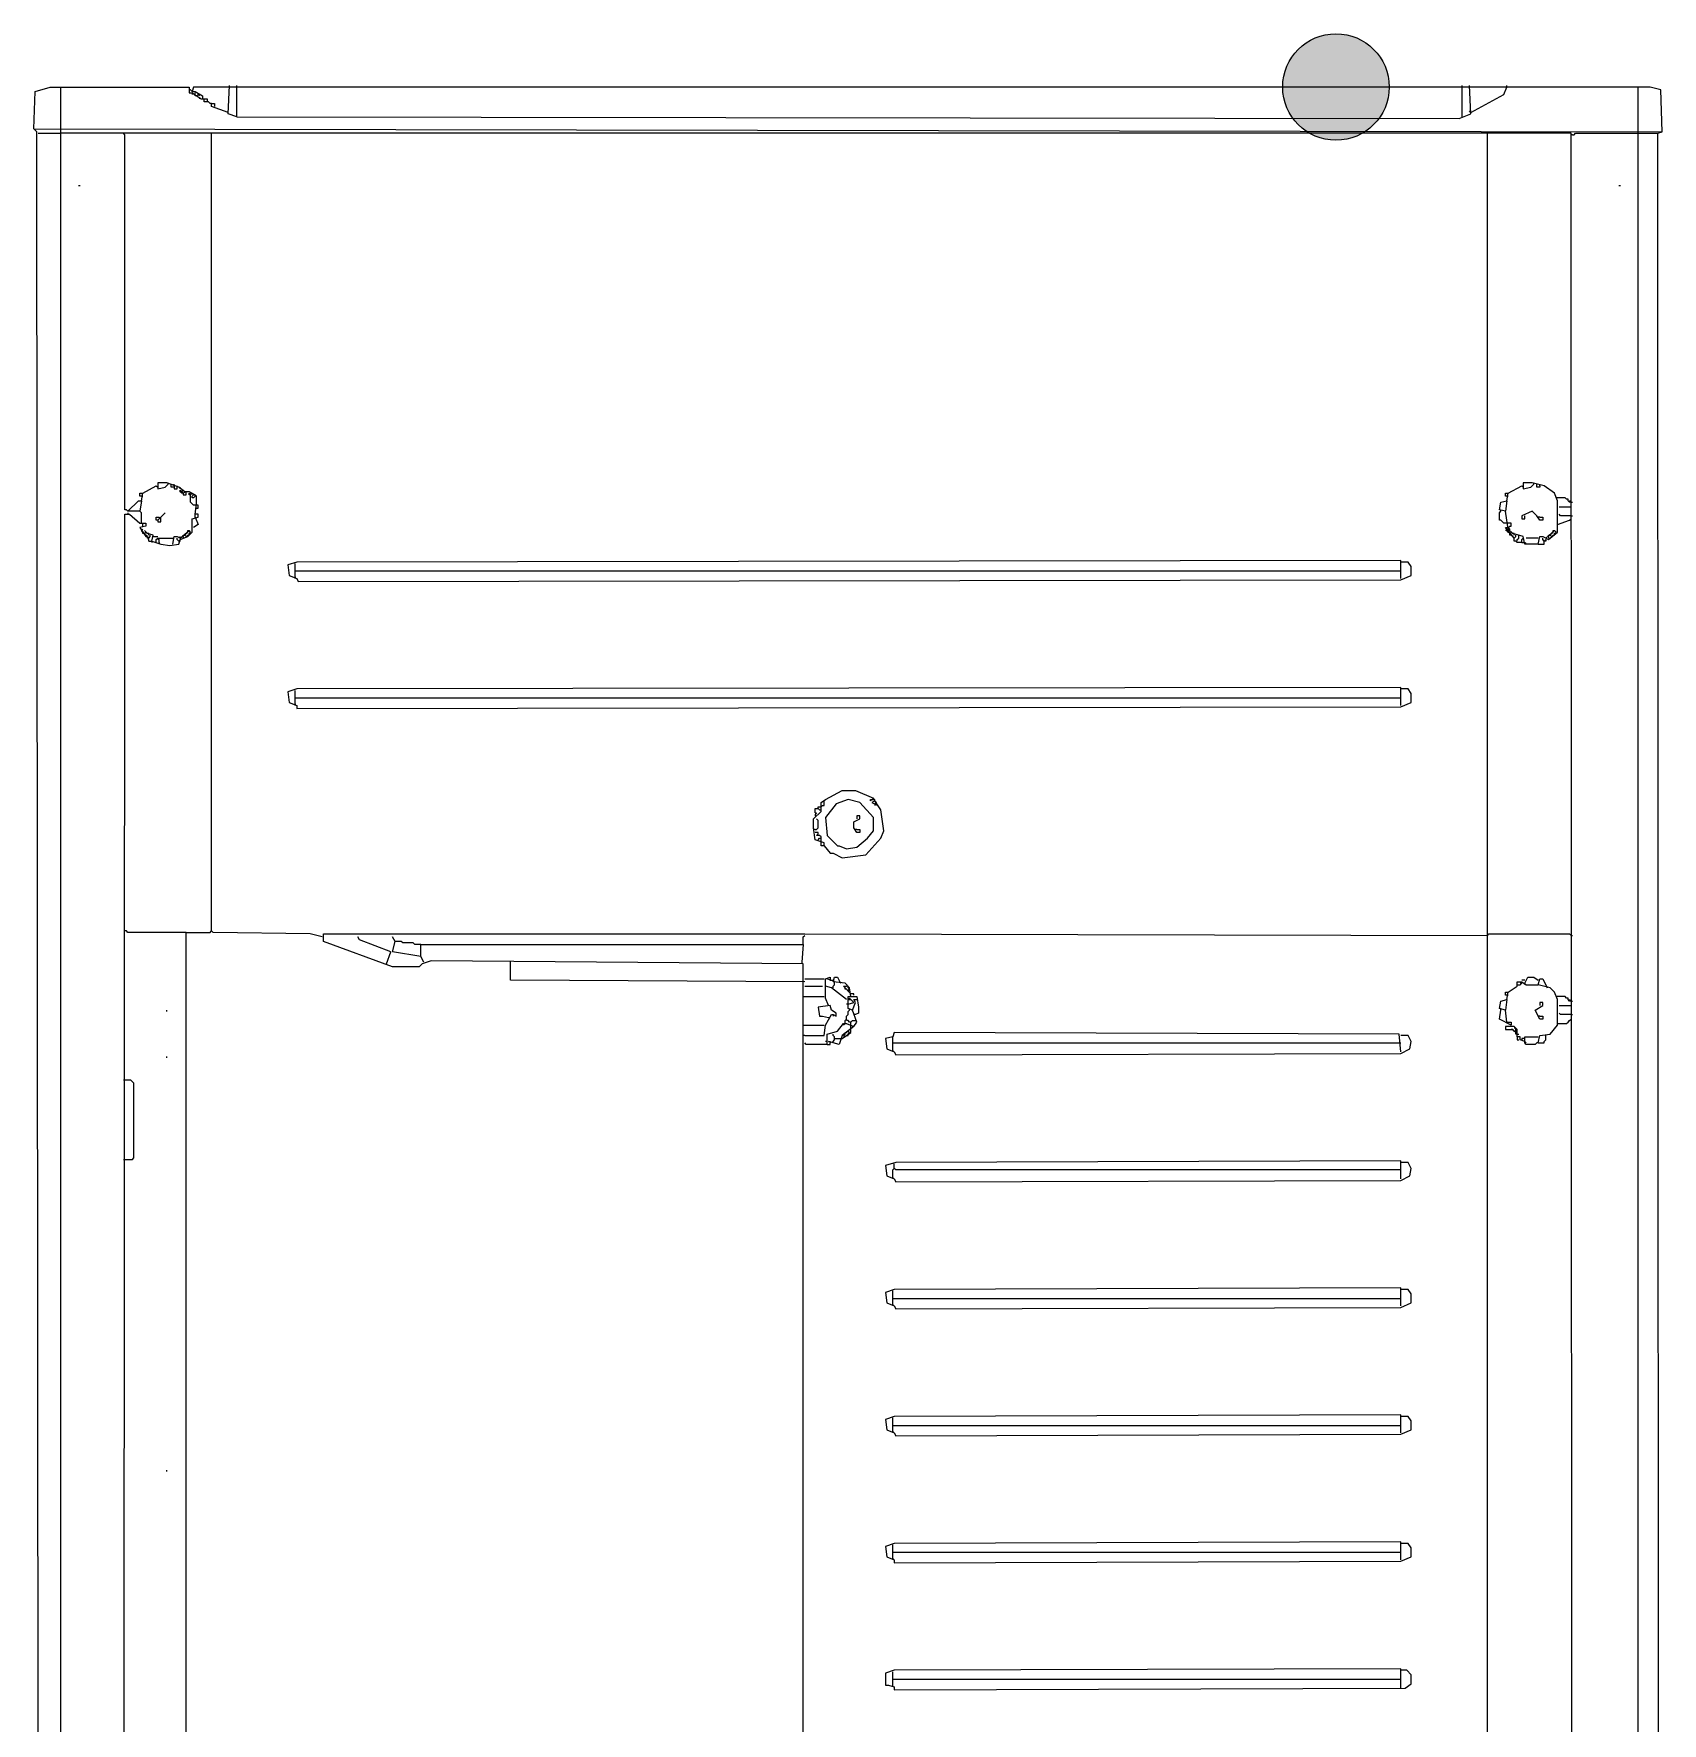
# Model space of a CAD drawing. Extents: x 3792242 to 5145247, y -1546315 to -1031918.
# Drawn here: x 3942128 to 3942898, y -1491246 to -1490448 of the extents above; entities that cross this region are included whole.
import ezdxf

# ---------------------------------------------------------------- set-up
doc = ezdxf.new("R2010")
doc.units = 0
doc.header["$MEASUREMENT"] = 0
doc.layers.add('ZZ-chladenie', color=133, linetype='CONTINUOUS')

msp = doc.modelspace()

# ---------------------------------------------------------------- hatches: boundary and pattern name
at = {"layer": 'ZZ-chladenie'}
h = msp.add_hatch(color=256, dxfattribs=at)
h.dxf.hatch_style = 1
h.paths.add_polyline_path([(3942768.645, -1490472.802, 1), (3942718.33, -1490472.802, 1)])

# ---------------------------------------------------------------- linework, layer by layer
for p, q in [((3942128.078, -1490492.572), (3942128.784, -1490474.921)), ((3942128.784, -1490474.921), (3942135.845, -1490472.802)), ((3942135.845, -1490472.802), (3942201.508, -1490472.802)), ((3942140.787, -1492030.27), (3942140.787, -1490472.802)), ((3942201.508, -1490472.802), (3942201.508, -1490475.626)), ((3942202.214, -1490474.214), (3942201.508, -1490474.214)), ((3942201.508, -1490475.626), (3942202.92, -1490475.626)), ((3942202.92, -1490474.921), (3942202.214, -1490474.214)), ((3942203.626, -1490472.802), (3942202.92, -1490474.921)), ((3942202.92, -1490474.921), (3942204.332, -1490474.921)), ((3942202.92, -1490475.626), (3942202.92, -1490476.333)), ((3942202.92, -1490475.626), (3942207.156, -1490478.451)), ((3942892.028, -1490472.802), (3942203.626, -1490472.802)), ((3942204.332, -1490474.921), (3942207.862, -1490477.039)), ((3942204.332, -1490476.333), (3942204.332, -1490475.626)), ((3942204.332, -1490477.039), (3942204.332, -1490476.333)), ((3942205.038, -1490477.039), (3942205.744, -1490476.333)), ((3942205.744, -1490476.333), (3942206.45, -1490477.039)), ((3942219.865, -1490485.512), (3942220.571, -1490472.097)), ((3942224.101, -1490486.924), (3942224.101, -1490472.097)), ((3942803.065, -1490486.924), (3942803.065, -1490472.097)), ((3942807.302, -1490485.512), (3942806.595, -1490472.097)), ((3942807.302, -1490484.805), (3942822.835, -1490476.333)), ((3942822.835, -1490476.333), (3942824.247, -1490472.802)), ((3942824.247, -1490472.802), (3942824.247, -1490472.097)), ((3942886.38, -1491538.943), (3942886.38, -1490472.802)), ((3942896.971, -1490474.214), (3942892.028, -1490472.802)), ((3942897.676, -1490493.984), (3942896.971, -1490474.214)), ((3942205.038, -1490477.039), (3942204.332, -1490477.039)), ((3942206.45, -1490477.745), (3942206.45, -1490478.451)), ((3942207.156, -1490478.451), (3942209.98, -1490478.451)), ((3942207.862, -1490477.039), (3942207.862, -1490478.451)), ((3942208.568, -1490479.863), (3942208.568, -1490478.451)), ((3942209.98, -1490479.863), (3942208.568, -1490479.863)), ((3942209.98, -1490478.451), (3942209.98, -1490479.863)), ((3942210.687, -1490479.863), (3942209.98, -1490479.863)), ((3942211.392, -1490480.569), (3942210.687, -1490479.863)), ((3942212.099, -1490480.569), (3942211.392, -1490480.569)), ((3942212.099, -1490481.981), (3942212.099, -1490480.569)), ((3942212.099, -1490480.569), (3942213.511, -1490480.569)), ((3942219.865, -1490484.805), (3942212.099, -1490481.981)), ((3942213.511, -1490480.569), (3942213.511, -1490481.981)), ((3942807.302, -1490484.805), (3942806.595, -1490484.1)), ((3942129.49, -1490493.984), (3942128.078, -1490492.572)), ((3942128.078, -1490492.572), (3942897.676, -1490493.984)), ((3942224.101, -1490486.924), (3942219.865, -1490485.512)), ((3942224.101, -1490486.924), (3942801.653, -1490487.63)), ((3942801.653, -1490487.63), (3942807.302, -1490485.512)), ((3942130.793, -1492030.27), (3942129.49, -1490493.984)), ((3942130.196, -1490494.69), (3942140.787, -1490494.69)), ((3942854.607, -1490494.69), (3942140.787, -1490494.69)), ((3942171.147, -1490495.396), (3942170.441, -1490494.69)), ((3942171.147, -1490672.616), (3942171.147, -1490495.396)), ((3942212.099, -1490871.722), (3942212.099, -1490494.69)), ((3942815.068, -1492030.27), (3942815.068, -1490494.69)), ((3942855.369, -1492030.27), (3942854.607, -1490494.69)), ((3942855.313, -1490495.396), (3942854.607, -1490495.396)), ((3942855.313, -1490495.396), (3942856.02, -1490495.396)), ((3942856.02, -1490495.396), (3942856.725, -1490494.69)), ((3942856.725, -1490494.69), (3942886.38, -1490494.69)), ((3942886.38, -1490494.69), (3942895.559, -1490494.69)), ((3942895.559, -1490494.69), (3942897.676, -1490493.984)), ((3942896.258, -1492014.575), (3942895.559, -1490494.69)), ((3942149.26, -1490519.402), (3942149.966, -1490519.402)), ((3942877.201, -1490519.402), (3942877.907, -1490519.402)), ((3942190.917, -1490659.907), (3942186.681, -1490659.907)), ((3942186.681, -1490659.907), (3942186.681, -1490662.731)), ((3942196.565, -1490662.025), (3942190.917, -1490659.907)), ((3942191.623, -1490660.613), (3942191.623, -1490659.907)), ((3942836.25, -1490659.907), (3942832.013, -1490659.907)), ((3942832.013, -1490659.907), (3942832.013, -1490662.731)), ((3942841.898, -1490661.319), (3942836.25, -1490659.907)), ((3942836.956, -1490660.613), (3942836.956, -1490659.907)), ((3942172.56, -1490673.322), (3942177.502, -1490668.379)), ((3942177.502, -1490668.379), (3942178.914, -1490668.379)), ((3942178.208, -1490666.261), (3942178.208, -1490664.849)), ((3942178.208, -1490664.849), (3942179.62, -1490664.849)), ((3942178.914, -1490666.261), (3942178.208, -1490666.261)), ((3942178.914, -1490668.379), (3942178.208, -1490673.322)), ((3942178.914, -1490668.379), (3942179.62, -1490664.849)), ((3942178.914, -1490666.261), (3942179.62, -1490666.261)), ((3942179.62, -1490664.849), (3942185.974, -1490661.319)), ((3942185.974, -1490661.319), (3942186.681, -1490662.025)), ((3942186.681, -1490662.731), (3942190.211, -1490662.025)), ((3942190.211, -1490662.025), (3942191.623, -1490660.613)), ((3942193.035, -1490662.025), (3942193.035, -1490660.613)), ((3942194.447, -1490662.025), (3942193.035, -1490662.025)), ((3942194.447, -1490661.319), (3942194.447, -1490660.613)), ((3942194.447, -1490661.319), (3942194.447, -1490662.025)), ((3942194.447, -1490662.025), (3942194.447, -1490662.731)), ((3942194.447, -1490662.731), (3942195.86, -1490662.731)), ((3942195.86, -1490662.025), (3942195.86, -1490661.319)), ((3942195.86, -1490662.731), (3942195.86, -1490662.025)), ((3942199.389, -1490664.143), (3942196.565, -1490662.025)), ((3942197.272, -1490662.731), (3942197.272, -1490662.025)), ((3942197.272, -1490664.143), (3942197.272, -1490663.437)), ((3942197.272, -1490663.437), (3942197.977, -1490664.143)), ((3942197.977, -1490664.849), (3942197.272, -1490664.143)), ((3942197.977, -1490664.143), (3942198.684, -1490663.437)), ((3942197.977, -1490664.143), (3942198.684, -1490664.849)), ((3942198.684, -1490664.849), (3942197.977, -1490664.849)), ((3942198.684, -1490663.437), (3942199.389, -1490664.143)), ((3942198.684, -1490664.849), (3942199.389, -1490664.143)), ((3942198.684, -1490664.849), (3942198.684, -1490665.555)), ((3942198.684, -1490665.555), (3942200.096, -1490665.555)), ((3942200.096, -1490664.143), (3942199.389, -1490664.143)), ((3942201.508, -1490664.143), (3942199.389, -1490664.143)), ((3942200.096, -1490664.849), (3942200.096, -1490664.143)), ((3942200.096, -1490665.555), (3942200.096, -1490664.849)), ((3942205.038, -1490666.261), (3942201.508, -1490664.143)), ((3942201.508, -1490665.555), (3942201.508, -1490664.849)), ((3942201.508, -1490664.849), (3942202.214, -1490665.555)), ((3942202.214, -1490665.555), (3942201.508, -1490665.555)), ((3942202.214, -1490665.555), (3942202.92, -1490664.849)), ((3942202.214, -1490669.085), (3942202.214, -1490665.555)), ((3942202.92, -1490664.849), (3942203.626, -1490665.555)), ((3942202.92, -1490666.261), (3942203.626, -1490665.555)), ((3942202.92, -1490666.967), (3942202.92, -1490666.261)), ((3942203.626, -1490666.967), (3942202.92, -1490666.967)), ((3942204.332, -1490665.555), (3942203.626, -1490665.555)), ((3942204.332, -1490666.261), (3942203.626, -1490666.967)), ((3942204.332, -1490666.261), (3942204.332, -1490665.555)), ((3942205.038, -1490669.791), (3942205.038, -1490666.261)), ((3942821.423, -1490669.085), (3942824.247, -1490668.379)), ((3942823.541, -1490666.261), (3942823.541, -1490664.849)), ((3942823.541, -1490664.849), (3942824.953, -1490664.849)), ((3942824.247, -1490666.261), (3942823.541, -1490666.261)), ((3942824.247, -1490668.379), (3942823.541, -1490673.322)), ((3942824.247, -1490668.379), (3942824.953, -1490664.849)), ((3942824.247, -1490666.261), (3942824.953, -1490666.261)), ((3942824.953, -1490664.849), (3942831.307, -1490661.319)), ((3942831.307, -1490661.319), (3942832.013, -1490662.025)), ((3942832.013, -1490662.731), (3942835.544, -1490662.025)), ((3942835.544, -1490662.025), (3942836.956, -1490660.613)), ((3942838.368, -1490662.025), (3942838.368, -1490660.613)), ((3942839.78, -1490662.025), (3942838.368, -1490662.025)), ((3942839.78, -1490661.319), (3942839.78, -1490660.613)), ((3942839.78, -1490661.319), (3942839.78, -1490662.025)), ((3942846.841, -1490664.849), (3942841.898, -1490661.319)), ((3942848.253, -1490668.379), (3942846.841, -1490664.849)), ((3942851.783, -1490666.967), (3942847.546, -1490666.967)), ((3942848.253, -1490679.676), (3942848.253, -1490668.379)), ((3942852.489, -1490667.673), (3942851.783, -1490666.967)), ((3942853.195, -1490667.673), (3942852.489, -1490667.673)), ((3942853.195, -1490668.379), (3942853.195, -1490667.673)), ((3942853.901, -1490669.085), (3942853.195, -1490668.379)), ((3942854.607, -1490669.085), (3942853.901, -1490668.379)), ((3942170.503, -1492030.27), (3942171.147, -1490674.734)), ((3942171.853, -1490672.616), (3942171.147, -1490672.616)), ((3942171.147, -1490674.734), (3942173.266, -1490674.734)), ((3942172.56, -1490673.322), (3942171.853, -1490672.616)), ((3942178.208, -1490673.322), (3942172.56, -1490673.322)), ((3942172.56, -1490674.028), (3942172.56, -1490674.734)), ((3942173.266, -1490674.734), (3942178.208, -1490678.97)), ((3942178.914, -1490674.028), (3942178.208, -1490673.322)), ((3942178.914, -1490678.97), (3942178.914, -1490674.028)), ((3942185.974, -1490677.558), (3942185.974, -1490676.146)), ((3942185.974, -1490676.146), (3942187.386, -1490676.146)), ((3942187.386, -1490676.146), (3942187.386, -1490676.852)), ((3942188.093, -1490676.146), (3942188.798, -1490675.44)), ((3942188.093, -1490678.264), (3942188.093, -1490676.146)), ((3942188.798, -1490675.44), (3942189.505, -1490674.734)), ((3942189.505, -1490674.734), (3942190.211, -1490674.028)), ((3942202.92, -1490669.791), (3942202.214, -1490669.085)), ((3942203.626, -1490670.497), (3942202.92, -1490669.791)), ((3942202.92, -1490676.852), (3942205.744, -1490676.146)), ((3942204.332, -1490670.497), (3942203.626, -1490670.497)), ((3942204.332, -1490674.734), (3942205.038, -1490669.791)), ((3942205.744, -1490670.497), (3942204.332, -1490670.497)), ((3942204.332, -1490671.91), (3942205.744, -1490671.91)), ((3942204.332, -1490676.146), (3942204.332, -1490674.734)), ((3942205.744, -1490674.734), (3942204.332, -1490674.734)), ((3942204.332, -1490676.146), (3942205.744, -1490679.676)), ((3942205.744, -1490671.91), (3942205.744, -1490670.497)), ((3942205.744, -1490676.146), (3942205.744, -1490674.734)), ((3942820.717, -1490672.616), (3942821.423, -1490669.085)), ((3942823.541, -1490673.322), (3942820.717, -1490672.616)), ((3942820.717, -1490674.028), (3942821.423, -1490673.322)), ((3942820.717, -1490677.558), (3942820.717, -1490674.028)), ((3942821.423, -1490673.322), (3942821.423, -1490672.616)), ((3942824.953, -1490681.794), (3942823.541, -1490673.322)), ((3942836.25, -1490673.322), (3942831.307, -1490675.44)), ((3942831.307, -1490675.44), (3942831.307, -1490676.852)), ((3942832.72, -1490676.852), (3942832.72, -1490675.44)), ((3942838.368, -1490675.44), (3942836.25, -1490673.322)), ((3942839.78, -1490677.558), (3942838.368, -1490675.44)), ((3942839.78, -1490676.146), (3942839.074, -1490676.146)), ((3942839.78, -1490676.146), (3942841.192, -1490676.146)), ((3942841.192, -1490676.146), (3942841.192, -1490677.558)), ((3942848.958, -1490671.203), (3942854.607, -1490671.203)), ((3942849.665, -1490675.44), (3942848.958, -1490674.734)), ((3942854.607, -1490675.44), (3942849.665, -1490675.44)), ((3942854.607, -1490669.085), (3942853.901, -1490669.085)), ((3942854.607, -1490669.085), (3942855.313, -1490669.085)), ((3942854.607, -1490675.44), (3942855.313, -1490675.44)), ((3942178.208, -1490678.97), (3942181.032, -1490678.97)), ((3942181.032, -1490680.382), (3942178.208, -1490681.088)), ((3942178.208, -1490681.088), (3942181.032, -1490685.324)), ((3942178.914, -1490682.5), (3942179.62, -1490681.794)), ((3942179.62, -1490683.207), (3942178.914, -1490682.5)), ((3942179.62, -1490680.382), (3942179.62, -1490678.97)), ((3942179.62, -1490683.912), (3942179.62, -1490683.207)), ((3942180.326, -1490683.912), (3942179.62, -1490683.912)), ((3942181.738, -1490683.912), (3942180.326, -1490682.5)), ((3942180.326, -1490683.912), (3942181.032, -1490683.207)), ((3942181.032, -1490684.619), (3942180.326, -1490683.912)), ((3942181.032, -1490678.97), (3942181.032, -1490680.382)), ((3942181.032, -1490683.207), (3942181.738, -1490683.912)), ((3942182.444, -1490683.912), (3942181.738, -1490683.912)), ((3942184.562, -1490684.619), (3942181.738, -1490683.912)), ((3942182.444, -1490684.619), (3942182.444, -1490683.912)), ((3942186.681, -1490677.558), (3942185.974, -1490677.558)), ((3942187.386, -1490676.852), (3942186.681, -1490677.558)), ((3942186.681, -1490677.558), (3942186.681, -1490678.264)), ((3942186.681, -1490678.264), (3942188.093, -1490678.264)), ((3942197.272, -1490686.031), (3942201.508, -1490682.5)), ((3942199.389, -1490684.619), (3942200.096, -1490683.912)), ((3942200.096, -1490683.912), (3942200.801, -1490683.207)), ((3942200.801, -1490683.207), (3942200.801, -1490682.5)), ((3942200.801, -1490682.5), (3942201.508, -1490682.5)), ((3942200.801, -1490685.324), (3942202.92, -1490683.207)), ((3942202.214, -1490683.207), (3942201.508, -1490682.5)), ((3942201.508, -1490683.912), (3942202.214, -1490683.207)), ((3942201.508, -1490684.619), (3942201.508, -1490683.912)), ((3942202.92, -1490683.207), (3942202.92, -1490676.852)), ((3942205.744, -1490679.676), (3942203.626, -1490681.088)), ((3942821.423, -1490677.558), (3942820.717, -1490677.558)), ((3942822.129, -1490678.264), (3942821.423, -1490677.558)), ((3942822.835, -1490678.97), (3942822.129, -1490678.264)), ((3942824.247, -1490678.97), (3942822.835, -1490678.97)), ((3942827.777, -1490686.031), (3942823.541, -1490681.088)), ((3942823.541, -1490681.088), (3942824.953, -1490681.088)), ((3942824.247, -1490682.5), (3942823.541, -1490682.5)), ((3942824.953, -1490678.97), (3942824.247, -1490678.97)), ((3942824.953, -1490683.207), (3942824.247, -1490682.5)), ((3942826.365, -1490678.97), (3942824.953, -1490678.97)), ((3942824.953, -1490681.088), (3942825.659, -1490680.382)), ((3942825.659, -1490681.794), (3942824.953, -1490681.088)), ((3942827.071, -1490683.912), (3942824.953, -1490681.794)), ((3942825.659, -1490683.912), (3942824.953, -1490683.207)), ((3942825.659, -1490680.382), (3942826.365, -1490680.382)), ((3942825.659, -1490682.5), (3942825.659, -1490681.794)), ((3942825.659, -1490683.912), (3942826.365, -1490683.207)), ((3942825.659, -1490684.619), (3942825.659, -1490683.912)), ((3942826.365, -1490680.382), (3942826.365, -1490678.97)), ((3942826.365, -1490683.207), (3942827.071, -1490683.912)), ((3942827.777, -1490683.912), (3942827.071, -1490683.912)), ((3942832.013, -1490685.324), (3942827.071, -1490683.912)), ((3942827.777, -1490684.619), (3942827.777, -1490683.912)), ((3942831.307, -1490676.852), (3942832.72, -1490676.852)), ((3942841.192, -1490677.558), (3942839.78, -1490677.558)), ((3942842.604, -1490686.031), (3942846.841, -1490682.5)), ((3942844.017, -1490686.736), (3942848.253, -1490683.207)), ((3942844.722, -1490684.619), (3942845.429, -1490683.912)), ((3942845.429, -1490683.912), (3942846.134, -1490683.207)), ((3942846.134, -1490683.207), (3942846.134, -1490682.5)), ((3942846.134, -1490682.5), (3942846.841, -1490682.5)), ((3942847.546, -1490683.207), (3942846.841, -1490682.5)), ((3942846.841, -1490683.912), (3942847.546, -1490683.207)), ((3942846.841, -1490684.619), (3942846.841, -1490683.912)), ((3942848.253, -1490679.676), (3942853.901, -1490677.558)), ((3942848.253, -1490683.207), (3942848.253, -1490679.676)), ((3942853.901, -1490677.558), (3942854.607, -1490676.852)), ((3942181.738, -1490685.324), (3942181.032, -1490684.619)), ((3942181.032, -1490685.324), (3942181.738, -1490685.324)), ((3942181.738, -1490686.031), (3942181.738, -1490685.324)), ((3942181.738, -1490685.324), (3942182.444, -1490687.443)), ((3942182.444, -1490686.031), (3942181.738, -1490686.031)), ((3942182.444, -1490686.031), (3942183.15, -1490685.324)), ((3942182.444, -1490687.443), (3942183.857, -1490687.443)), ((3942183.15, -1490685.324), (3942183.15, -1490684.619)), ((3942183.857, -1490687.443), (3942184.562, -1490684.619)), ((3942183.857, -1490687.443), (3942183.857, -1490688.148)), ((3942183.857, -1490687.443), (3942188.093, -1490688.855)), ((3942184.562, -1490685.324), (3942186.681, -1490685.324)), ((3942185.974, -1490686.736), (3942186.681, -1490686.031)), ((3942185.974, -1490688.148), (3942185.974, -1490686.736)), ((3942186.681, -1490686.031), (3942193.741, -1490686.031)), ((3942187.386, -1490686.736), (3942186.681, -1490686.736)), ((3942187.386, -1490688.148), (3942187.386, -1490686.736)), ((3942187.386, -1490688.148), (3942187.386, -1490688.855)), ((3942188.093, -1490688.855), (3942192.329, -1490689.561)), ((3942192.329, -1490689.561), (3942196.565, -1490688.855)), ((3942193.741, -1490688.855), (3942194.447, -1490685.324)), ((3942194.447, -1490685.324), (3942195.86, -1490685.324)), ((3942195.86, -1490685.324), (3942197.272, -1490686.031)), ((3942195.86, -1490686.736), (3942195.86, -1490686.031)), ((3942196.565, -1490687.443), (3942195.86, -1490686.736)), ((3942196.565, -1490688.855), (3942197.272, -1490686.736)), ((3942196.565, -1490687.443), (3942197.272, -1490687.443)), ((3942197.272, -1490686.031), (3942197.272, -1490685.324)), ((3942197.272, -1490686.736), (3942200.801, -1490685.324)), ((3942197.272, -1490687.443), (3942197.272, -1490686.736)), ((3942198.684, -1490685.324), (3942198.684, -1490684.619)), ((3942198.684, -1490684.619), (3942199.389, -1490684.619)), ((3942198.684, -1490685.324), (3942198.684, -1490686.031)), ((3942199.389, -1490684.619), (3942200.096, -1490685.324)), ((3942200.096, -1490685.324), (3942200.801, -1490684.619)), ((3942200.801, -1490684.619), (3942201.508, -1490684.619)), ((3942826.365, -1490684.619), (3942825.659, -1490684.619)), ((3942827.071, -1490685.324), (3942826.365, -1490684.619)), ((3942827.777, -1490686.031), (3942827.071, -1490685.324)), ((3942827.777, -1490686.031), (3942828.483, -1490685.324)), ((3942827.777, -1490687.443), (3942827.777, -1490686.031)), ((3942828.483, -1490687.443), (3942827.777, -1490687.443)), ((3942828.483, -1490685.324), (3942828.483, -1490684.619)), ((3942829.189, -1490688.148), (3942828.483, -1490687.443)), ((3942829.189, -1490686.736), (3942829.895, -1490686.031)), ((3942829.189, -1490687.443), (3942829.189, -1490686.736)), ((3942831.307, -1490688.148), (3942829.189, -1490688.148)), ((3942829.895, -1490685.324), (3942829.895, -1490684.619)), ((3942829.895, -1490686.031), (3942829.895, -1490685.324)), ((3942831.307, -1490686.736), (3942832.013, -1490686.031)), ((3942831.307, -1490688.148), (3942831.307, -1490686.736)), ((3942831.307, -1490688.148), (3942832.72, -1490688.148)), ((3942832.72, -1490688.855), (3942832.013, -1490685.324)), ((3942832.013, -1490686.031), (3942832.013, -1490686.736)), ((3942832.72, -1490688.148), (3942833.426, -1490688.855)), ((3942839.074, -1490688.855), (3942832.72, -1490688.855)), ((3942839.074, -1490686.031), (3942833.426, -1490686.031)), ((3942839.074, -1490688.855), (3942839.78, -1490685.324)), ((3942839.074, -1490688.855), (3942841.898, -1490688.855)), ((3942839.78, -1490685.324), (3942841.192, -1490685.324)), ((3942841.192, -1490685.324), (3942844.017, -1490686.736)), ((3942841.192, -1490686.736), (3942841.192, -1490686.031)), ((3942841.898, -1490687.443), (3942841.192, -1490686.736)), ((3942841.898, -1490687.443), (3942842.604, -1490686.736)), ((3942841.898, -1490688.855), (3942841.898, -1490687.443)), ((3942842.604, -1490687.443), (3942841.898, -1490687.443)), ((3942842.604, -1490686.736), (3942842.604, -1490687.443)), ((3942844.017, -1490685.324), (3942844.017, -1490684.619)), ((3942844.017, -1490684.619), (3942844.722, -1490684.619)), ((3942844.017, -1490685.324), (3942844.017, -1490686.031)), ((3942844.722, -1490684.619), (3942845.429, -1490685.324)), ((3942845.429, -1490685.324), (3942846.134, -1490684.619)), ((3942846.134, -1490684.619), (3942846.841, -1490684.619)), ((3942252.343, -1490697.327), (3942248.107, -1490698.739)), ((3942248.107, -1490698.739), (3942248.814, -1490703.682)), ((3942251.638, -1490704.388), (3942251.638, -1490698.034)), ((3942774.117, -1490696.622), (3942252.343, -1490697.327)), ((3942774.117, -1490705.094), (3942774.117, -1490696.622)), ((3942777.647, -1490697.327), (3942774.117, -1490697.327)), ((3942779.059, -1490699.446), (3942777.647, -1490697.327)), ((3942779.059, -1490703.682), (3942779.059, -1490699.446)), ((3942248.814, -1490703.682), (3942252.343, -1490705.094)), ((3942251.638, -1490701.564), (3942774.117, -1490701.564)), ((3942251.638, -1490704.388), (3942251.638, -1490705.094)), ((3942252.343, -1490705.094), (3942253.05, -1490706.506)), ((3942253.05, -1490706.506), (3942774.117, -1490705.8)), ((3942774.117, -1490705.8), (3942779.059, -1490703.682)), ((3942252.343, -1490757.342), (3942248.107, -1490758.754)), ((3942248.107, -1490758.754), (3942248.814, -1490763.697)), ((3942248.814, -1490763.697), (3942252.343, -1490765.109)), ((3942251.638, -1490764.402), (3942251.638, -1490758.048)), ((3942251.638, -1490761.578), (3942774.117, -1490761.578)), ((3942774.117, -1490756.636), (3942252.343, -1490757.342)), ((3942774.117, -1490765.109), (3942774.117, -1490756.636)), ((3942777.647, -1490757.342), (3942774.117, -1490757.342)), ((3942774.117, -1490765.815), (3942779.059, -1490763.697)), ((3942779.059, -1490759.46), (3942777.647, -1490757.342)), ((3942779.059, -1490763.697), (3942779.059, -1490759.46)), ((3942251.638, -1490764.402), (3942251.638, -1490765.109)), ((3942252.343, -1490765.109), (3942252.343, -1490766.521)), ((3942252.343, -1490766.521), (3942774.117, -1490765.815)), ((3942500.168, -1490811.002), (3942502.287, -1490809.59)), ((3942500.168, -1490815.239), (3942500.168, -1490811.002)), ((3942501.58, -1490811.002), (3942501.58, -1490810.296)), ((3942501.58, -1490812.414), (3942501.58, -1490811.002)), ((3942502.287, -1490809.59), (3942510.053, -1490805.354)), ((3942507.229, -1490811.708), (3942502.287, -1490818.063)), ((3942512.878, -1490809.59), (3942507.229, -1490811.708)), ((3942510.053, -1490805.354), (3942516.407, -1490805.354)), ((3942518.526, -1490811.002), (3942512.878, -1490809.59)), ((3942516.407, -1490805.354), (3942524.88, -1490808.884)), ((3942524.88, -1490818.063), (3942518.526, -1490811.002)), ((3942524.88, -1490808.884), (3942523.468, -1490810.296)), ((3942523.468, -1490810.296), (3942523.468, -1490809.59)), ((3942523.468, -1490809.59), (3942524.88, -1490809.59)), ((3942525.586, -1490810.296), (3942524.174, -1490811.002)), ((3942524.174, -1490811.002), (3942526.998, -1490812.414)), ((3942525.586, -1490809.59), (3942524.88, -1490809.59)), ((3942525.586, -1490810.296), (3942525.586, -1490809.59)), ((3942526.292, -1490811.002), (3942525.586, -1490810.296)), ((3942528.411, -1490814.532), (3942525.586, -1490810.296)), ((3942525.586, -1490811.708), (3942526.292, -1490811.002)), ((3942525.586, -1490811.708), (3942525.586, -1490812.414)), ((3942496.638, -1490818.768), (3942500.168, -1490815.239)), ((3942496.638, -1490823.005), (3942496.638, -1490818.768)), ((3942497.344, -1490815.944), (3942497.344, -1490813.826)), ((3942497.344, -1490813.826), (3942498.756, -1490813.826)), ((3942497.344, -1490815.944), (3942498.05, -1490815.944)), ((3942498.05, -1490815.944), (3942497.344, -1490816.651)), ((3942497.344, -1490816.651), (3942497.344, -1490817.356)), ((3942497.344, -1490817.356), (3942498.05, -1490817.356)), ((3942498.756, -1490819.475), (3942498.05, -1490818.768)), ((3942498.756, -1490813.826), (3942498.756, -1490813.12)), ((3942498.756, -1490813.12), (3942500.168, -1490813.12)), ((3942498.756, -1490813.826), (3942499.463, -1490814.532)), ((3942498.756, -1490823.005), (3942498.756, -1490819.475)), ((3942499.463, -1490814.532), (3942500.168, -1490814.532)), ((3942500.168, -1490813.12), (3942500.875, -1490812.414)), ((3942500.875, -1490812.414), (3942501.58, -1490812.414)), ((3942502.287, -1490818.063), (3942502.992, -1490826.535)), ((3942515.702, -1490820.18), (3942518.526, -1490818.768)), ((3942515.702, -1490823.005), (3942515.702, -1490820.18)), ((3942518.526, -1490817.356), (3942517.114, -1490817.356)), ((3942517.114, -1490817.356), (3942517.114, -1490818.768)), ((3942518.526, -1490818.768), (3942518.526, -1490817.356)), ((3942524.88, -1490824.417), (3942524.88, -1490818.063)), ((3942529.823, -1490824.417), (3942528.411, -1490814.532)), ((3942497.344, -1490828.654), (3942496.638, -1490823.005)), ((3942497.344, -1490823.711), (3942496.638, -1490823.711)), ((3942497.344, -1490823.711), (3942498.05, -1490823.711)), ((3942498.756, -1490825.123), (3942497.344, -1490825.123)), ((3942498.05, -1490823.711), (3942498.756, -1490823.005)), ((3942498.05, -1490826.535), (3942498.756, -1490825.829)), ((3942499.463, -1490826.535), (3942498.05, -1490826.535)), ((3942498.756, -1490825.829), (3942498.756, -1490825.123)), ((3942498.756, -1490828.654), (3942499.463, -1490827.947)), ((3942500.168, -1490827.242), (3942499.463, -1490826.535)), ((3942499.463, -1490827.947), (3942500.168, -1490827.947)), ((3942500.168, -1490830.066), (3942500.168, -1490827.242)), ((3942502.992, -1490826.535), (3942507.935, -1490831.478)), ((3942517.114, -1490825.123), (3942515.702, -1490823.005)), ((3942517.114, -1490823.711), (3942516.407, -1490823.711)), ((3942517.114, -1490823.711), (3942518.526, -1490823.711)), ((3942518.526, -1490825.123), (3942517.114, -1490825.123)), ((3942517.114, -1490832.184), (3942522.056, -1490827.947)), ((3942518.526, -1490823.711), (3942518.526, -1490825.123)), ((3942521.35, -1490835.714), (3942528.411, -1490827.947)), ((3942522.056, -1490827.947), (3942524.88, -1490824.417)), ((3942528.411, -1490827.947), (3942529.823, -1490824.417)), ((3942501.58, -1490830.066), (3942497.344, -1490828.654)), ((3942500.168, -1490831.478), (3942500.168, -1490830.066)), ((3942501.58, -1490831.478), (3942500.168, -1490831.478)), ((3942501.58, -1490831.478), (3942501.58, -1490830.066)), ((3942501.58, -1490831.478), (3942502.287, -1490832.184)), ((3942501.58, -1490831.478), (3942504.404, -1490835.008)), ((3942504.404, -1490835.008), (3942505.817, -1490835.008)), ((3942505.817, -1490835.008), (3942510.053, -1490837.126)), ((3942507.935, -1490831.478), (3942508.641, -1490831.478)), ((3942508.641, -1490831.478), (3942512.171, -1490832.89)), ((3942510.053, -1490837.126), (3942521.35, -1490835.714)), ((3942512.171, -1490832.89), (3942517.114, -1490832.184)), ((3942171.853, -1490871.722), (3942171.147, -1490871.722)), ((3942172.56, -1490872.429), (3942171.853, -1490871.722)), ((3942200.096, -1490872.429), (3942172.56, -1490872.429)), ((3942200.096, -1492030.27), (3942200.096, -1490872.429)), ((3942200.096, -1490872.429), (3942211.392, -1490872.429)), ((3942211.392, -1490872.429), (3942212.099, -1490871.722)), ((3942212.805, -1490872.429), (3942212.099, -1490871.722)), ((3942258.698, -1490873.135), (3942212.805, -1490872.429)), ((3942264.347, -1490874.547), (3942258.698, -1490873.135)), ((3942265.052, -1490876.665), (3942265.052, -1490873.135)), ((3942265.052, -1490873.135), (3942492.402, -1490873.135)), ((3942281.998, -1490875.959), (3942281.292, -1490874.547)), ((3942296.825, -1490881.608), (3942281.998, -1490875.959)), ((3942298.943, -1490876.665), (3942297.531, -1490874.547)), ((3942491.696, -1490874.547), (3942492.402, -1490873.841)), ((3942491.696, -1490878.077), (3942491.696, -1490874.547)), ((3942492.402, -1490873.135), (3942815.068, -1490873.841)), ((3942815.068, -1490873.841), (3942815.774, -1490873.135)), ((3942815.774, -1490873.135), (3942853.901, -1490873.135)), ((3942853.901, -1490873.135), (3942854.607, -1490873.841)), ((3942854.607, -1490873.841), (3942855.313, -1490873.841)), ((3942297.531, -1490888.668), (3942265.052, -1490876.665)), ((3942294.707, -1490887.256), (3942296.825, -1490881.608)), ((3942297.531, -1490881.608), (3942298.943, -1490876.665)), ((3942310.946, -1490883.726), (3942297.531, -1490881.608)), ((3942301.767, -1490876.665), (3942298.943, -1490876.665)), ((3942302.473, -1490877.371), (3942301.767, -1490876.665)), ((3942307.416, -1490877.371), (3942302.473, -1490877.371)), ((3942308.122, -1490878.077), (3942307.416, -1490877.371)), ((3942310.946, -1490878.077), (3942308.122, -1490878.077)), ((3942310.946, -1490883.726), (3942310.946, -1490878.077)), ((3942310.946, -1490878.077), (3942491.696, -1490878.077)), ((3942312.358, -1490886.55), (3942310.946, -1490883.726)), ((3942491.696, -1490878.077), (3942490.989, -1490886.55)), ((3942310.24, -1490888.668), (3942297.531, -1490888.668)), ((3942311.652, -1490887.256), (3942310.24, -1490888.668)), ((3942315.889, -1490885.844), (3942311.652, -1490887.256)), ((3942491.696, -1490887.256), (3942315.889, -1490885.844)), ((3942353.309, -1490886.55), (3942353.309, -1490885.844)), ((3942353.309, -1490895.022), (3942353.309, -1490886.55)), ((3942490.989, -1490886.55), (3942490.989, -1490887.256)), ((3942491.696, -1492030.27), (3942491.696, -1490887.256)), ((3942492.402, -1490895.729), (3942353.309, -1490895.022)), ((3942492.402, -1490894.316), (3942501.58, -1490894.316)), ((3942492.402, -1490897.847), (3942500.875, -1490897.847)), ((3942502.287, -1490894.316), (3942504.404, -1490893.61)), ((3942502.287, -1490903.495), (3942502.287, -1490894.316)), ((3942505.111, -1490898.553), (3942502.287, -1490897.847)), ((3942504.404, -1490895.022), (3942502.992, -1490894.316)), ((3942504.404, -1490893.61), (3942504.404, -1490895.022)), ((3942504.404, -1490895.022), (3942505.817, -1490895.022)), ((3942512.171, -1490904.201), (3942505.111, -1490898.553)), ((3942505.817, -1490895.729), (3942506.523, -1490893.61)), ((3942506.523, -1490895.729), (3942505.817, -1490895.022)), ((3942511.466, -1490896.434), (3942505.817, -1490895.729)), ((3942505.817, -1490897.847), (3942506.523, -1490897.141)), ((3942505.817, -1490898.553), (3942505.817, -1490897.847)), ((3942506.523, -1490893.61), (3942507.935, -1490893.61)), ((3942506.523, -1490896.434), (3942506.523, -1490895.729)), ((3942506.523, -1490897.141), (3942506.523, -1490896.434)), ((3942507.935, -1490893.61), (3942509.347, -1490896.434)), ((3942514.29, -1490901.377), (3942510.759, -1490897.847)), ((3942510.759, -1490897.847), (3942512.171, -1490897.847)), ((3942513.583, -1490898.553), (3942511.466, -1490896.434)), ((3942511.466, -1490899.259), (3942511.466, -1490898.553)), ((3942512.171, -1490899.259), (3942511.466, -1490899.259)), ((3942512.878, -1490897.847), (3942512.171, -1490897.847)), ((3942512.171, -1490899.259), (3942512.878, -1490899.965)), ((3942512.878, -1490898.553), (3942512.878, -1490897.847)), ((3942513.583, -1490899.259), (3942512.878, -1490898.553)), ((3942512.878, -1490899.965), (3942513.583, -1490899.259)), ((3942512.878, -1490899.965), (3942513.583, -1490899.259)), ((3942514.29, -1490902.789), (3942513.583, -1490898.553)), ((3942824.953, -1490900.671), (3942829.189, -1490897.847)), ((3942829.189, -1490897.847), (3942829.189, -1490895.729)), ((3942829.189, -1490895.729), (3942831.307, -1490895.729)), ((3942829.189, -1490897.141), (3942830.601, -1490897.141)), ((3942830.601, -1490897.141), (3942831.307, -1490896.434)), ((3942831.307, -1490896.434), (3942830.601, -1490896.434)), ((3942832.72, -1490895.022), (3942831.307, -1490895.022)), ((3942831.307, -1490895.729), (3942833.426, -1490897.141)), ((3942832.72, -1490896.434), (3942834.132, -1490893.61)), ((3942832.72, -1490896.434), (3942832.72, -1490897.141)), ((3942833.426, -1490897.141), (3942839.074, -1490897.141)), ((3942834.132, -1490893.61), (3942836.956, -1490893.61)), ((3942836.956, -1490893.61), (3942839.074, -1490895.022)), ((3942839.074, -1490897.141), (3942839.78, -1490894.316)), ((3942844.722, -1490898.553), (3942839.074, -1490897.141)), ((3942839.78, -1490894.316), (3942841.192, -1490894.316)), ((3942841.192, -1490894.316), (3942843.31, -1490898.553)), ((3942846.841, -1490900.671), (3942844.722, -1490898.553)), ((3942491.696, -1490902.789), (3942501.58, -1490902.789)), ((3942504.404, -1490907.025), (3942498.756, -1490907.732)), ((3942498.756, -1490907.732), (3942499.463, -1490911.968)), ((3942503.699, -1490907.025), (3942502.287, -1490903.495)), ((3942505.111, -1490909.144), (3942504.404, -1490907.025)), ((3942512.878, -1490906.319), (3942512.171, -1490906.319)), ((3942512.878, -1490908.437), (3942512.878, -1490902.789)), ((3942512.878, -1490902.789), (3942517.114, -1490902.789)), ((3942513.583, -1490903.495), (3942512.878, -1490904.201)), ((3942512.878, -1490904.201), (3942514.29, -1490904.201)), ((3942512.878, -1490906.319), (3942515.702, -1490905.613)), ((3942515.702, -1490905.613), (3942513.583, -1490903.495)), ((3942515.702, -1490901.377), (3942514.29, -1490901.377)), ((3942514.995, -1490909.144), (3942516.407, -1490905.613)), ((3942515.702, -1490902.083), (3942515.702, -1490901.377)), ((3942516.407, -1490905.613), (3942515.702, -1490904.201)), ((3942515.702, -1490904.201), (3942517.114, -1490904.201)), ((3942517.114, -1490902.789), (3942517.82, -1490907.732)), ((3942517.82, -1490907.732), (3942517.82, -1490910.556)), ((3942820.717, -1490908.437), (3942821.423, -1490904.907)), ((3942821.423, -1490904.907), (3942824.247, -1490904.201)), ((3942823.541, -1490902.083), (3942823.541, -1490900.671)), ((3942823.541, -1490900.671), (3942824.953, -1490900.671)), ((3942824.247, -1490902.083), (3942823.541, -1490902.083)), ((3942824.247, -1490904.201), (3942823.541, -1490909.144)), ((3942824.247, -1490904.201), (3942824.953, -1490900.671)), ((3942824.247, -1490902.083), (3942824.953, -1490902.083)), ((3942837.662, -1490909.144), (3942841.192, -1490907.025)), ((3942841.192, -1490905.613), (3942839.78, -1490905.613)), ((3942839.78, -1490905.613), (3942839.78, -1490907.025)), ((3942841.192, -1490907.025), (3942841.192, -1490905.613)), ((3942848.253, -1490904.201), (3942846.841, -1490900.671)), ((3942851.783, -1490902.789), (3942847.546, -1490902.789)), ((3942848.253, -1490916.204), (3942848.253, -1490904.201)), ((3942848.958, -1490907.025), (3942854.607, -1490907.025)), ((3942852.489, -1490903.495), (3942851.783, -1490902.789)), ((3942853.195, -1490903.495), (3942852.489, -1490903.495)), ((3942853.195, -1490904.201), (3942853.195, -1490903.495)), ((3942853.901, -1490904.907), (3942853.195, -1490904.201)), ((3942854.607, -1490904.907), (3942853.901, -1490904.201)), ((3942854.607, -1490904.907), (3942853.901, -1490904.907)), ((3942854.607, -1490904.907), (3942855.313, -1490904.907)), ((3942190.917, -1490909.849), (3942190.917, -1490909.144)), ((3942499.463, -1490911.968), (3942500.875, -1490911.968)), ((3942500.875, -1490911.968), (3942503.699, -1490912.674)), ((3942502.287, -1490916.204), (3942505.111, -1490911.261)), ((3942503.699, -1490912.674), (3942504.404, -1490912.674)), ((3942507.229, -1490910.556), (3942505.111, -1490909.144)), ((3942505.111, -1490911.261), (3942505.817, -1490911.261)), ((3942505.817, -1490911.261), (3942505.817, -1490911.968)), ((3942505.817, -1490911.261), (3942507.229, -1490911.968)), ((3942507.229, -1490911.968), (3942507.229, -1490910.556)), ((3942507.935, -1490919.028), (3942510.759, -1490915.498)), ((3942511.466, -1490915.498), (3942510.759, -1490916.204)), ((3942510.759, -1490915.498), (3942512.171, -1490915.498)), ((3942511.466, -1490914.086), (3942512.171, -1490913.38)), ((3942511.466, -1490915.498), (3942511.466, -1490914.086)), ((3942512.171, -1490911.968), (3942512.878, -1490911.261)), ((3942512.171, -1490913.38), (3942512.171, -1490911.968)), ((3942512.878, -1490914.086), (3942512.171, -1490914.086)), ((3942512.171, -1490915.498), (3942515.702, -1490916.91)), ((3942514.995, -1490909.144), (3942512.878, -1490908.437)), ((3942512.878, -1490909.849), (3942513.583, -1490909.144)), ((3942512.878, -1490911.261), (3942512.878, -1490909.849)), ((3942513.583, -1490914.792), (3942512.878, -1490914.086)), ((3942513.583, -1490909.144), (3942513.583, -1490908.437)), ((3942514.29, -1490914.792), (3942513.583, -1490914.792)), ((3942514.29, -1490914.792), (3942514.995, -1490914.086)), ((3942514.29, -1490916.204), (3942514.29, -1490914.792)), ((3942517.114, -1490914.792), (3942514.995, -1490909.144)), ((3942514.995, -1490914.086), (3942516.407, -1490914.086)), ((3942516.407, -1490911.261), (3942515.702, -1490911.261)), ((3942515.702, -1490916.91), (3942517.114, -1490914.792)), ((3942517.82, -1490910.556), (3942516.407, -1490911.261)), ((3942823.541, -1490909.144), (3942820.717, -1490908.437)), ((3942820.717, -1490913.38), (3942821.423, -1490909.144)), ((3942826.365, -1490916.204), (3942820.717, -1490913.38)), ((3942821.423, -1490909.144), (3942821.423, -1490908.437)), ((3942824.247, -1490914.792), (3942823.541, -1490909.144)), ((3942824.247, -1490914.792), (3942826.365, -1490914.792)), ((3942826.365, -1490914.792), (3942826.365, -1490916.204)), ((3942839.78, -1490913.38), (3942837.662, -1490909.144)), ((3942839.78, -1490911.968), (3942839.074, -1490911.968)), ((3942839.78, -1490911.968), (3942841.192, -1490911.968)), ((3942841.192, -1490913.38), (3942839.78, -1490913.38)), ((3942841.192, -1490911.968), (3942841.192, -1490913.38)), ((3942848.253, -1490915.498), (3942852.489, -1490915.498)), ((3942849.665, -1490911.261), (3942848.958, -1490910.556)), ((3942854.607, -1490911.261), (3942849.665, -1490911.261)), ((3942852.489, -1490915.498), (3942853.195, -1490914.792)), ((3942853.195, -1490914.792), (3942853.901, -1490914.086)), ((3942853.901, -1490914.086), (3942854.607, -1490913.38)), ((3942854.607, -1490911.261), (3942855.313, -1490911.261)), ((3942491.696, -1490916.204), (3942501.58, -1490916.204)), ((3942492.402, -1490921.147), (3942491.696, -1490921.147)), ((3942492.402, -1490921.147), (3942501.58, -1490921.147)), ((3942501.58, -1490921.147), (3942502.287, -1490916.204)), ((3942502.992, -1490923.971), (3942502.287, -1490923.971)), ((3942502.992, -1490920.44), (3942507.935, -1490919.028)), ((3942502.992, -1490925.383), (3942502.992, -1490920.44)), ((3942508.641, -1490925.383), (3942503.699, -1490923.971)), ((3942503.699, -1490923.971), (3942504.404, -1490923.971)), ((3942504.404, -1490923.971), (3942504.404, -1490924.677)), ((3942505.817, -1490921.147), (3942505.817, -1490920.44)), ((3942506.523, -1490921.852), (3942505.817, -1490921.147)), ((3942505.817, -1490923.971), (3942506.523, -1490923.264)), ((3942505.817, -1490924.677), (3942505.817, -1490923.971)), ((3942506.523, -1490923.264), (3942506.523, -1490921.852)), ((3942506.523, -1490922.559), (3942510.053, -1490922.559)), ((3942510.053, -1490921.147), (3942508.641, -1490925.383)), ((3942515.702, -1490916.91), (3942510.053, -1490921.147)), ((3942510.053, -1490922.559), (3942514.29, -1490919.735)), ((3942510.759, -1490921.147), (3942511.466, -1490920.44)), ((3942510.759, -1490921.147), (3942511.466, -1490921.852)), ((3942511.466, -1490921.852), (3942510.759, -1490921.147)), ((3942511.466, -1490920.44), (3942511.466, -1490919.735)), ((3942511.466, -1490919.735), (3942512.171, -1490919.735)), ((3942511.466, -1490921.852), (3942512.171, -1490921.147)), ((3942512.878, -1490919.028), (3942512.171, -1490919.735)), ((3942512.171, -1490921.147), (3942512.878, -1490921.147)), ((3942513.583, -1490919.735), (3942512.878, -1490919.028)), ((3942512.878, -1490920.44), (3942513.583, -1490919.735)), ((3942512.878, -1490921.147), (3942512.878, -1490920.44)), ((3942514.29, -1490917.616), (3942514.29, -1490916.204)), ((3942514.29, -1490919.735), (3942514.29, -1490917.616)), ((3942534.059, -1490921.852), (3942530.529, -1490922.559)), ((3942530.529, -1490922.559), (3942531.235, -1490927.501)), ((3942534.765, -1490919.735), (3942534.059, -1490921.852)), ((3942534.059, -1490928.207), (3942534.059, -1490921.852)), ((3942773.411, -1490920.44), (3942534.765, -1490919.735)), ((3942774.117, -1490928.913), (3942773.411, -1490920.44)), ((3942777.647, -1490921.147), (3942774.117, -1490921.147)), ((3942779.059, -1490923.971), (3942777.647, -1490921.147)), ((3942778.354, -1490927.501), (3942779.059, -1490923.971)), ((3942827.777, -1490916.91), (3942823.541, -1490916.91)), ((3942823.541, -1490916.91), (3942823.541, -1490918.323)), ((3942823.541, -1490918.323), (3942827.071, -1490918.323)), ((3942827.071, -1490918.323), (3942826.365, -1490918.323)), ((3942827.777, -1490919.028), (3942827.071, -1490918.323)), ((3942827.071, -1490918.323), (3942828.483, -1490919.735)), ((3942829.189, -1490918.323), (3942827.777, -1490916.91)), ((3942828.483, -1490917.616), (3942827.777, -1490917.616)), ((3942828.483, -1490919.735), (3942827.777, -1490919.028)), ((3942828.483, -1490918.323), (3942828.483, -1490917.616)), ((3942828.483, -1490919.735), (3942828.483, -1490918.323)), ((3942828.483, -1490920.44), (3942828.483, -1490919.735)), ((3942829.189, -1490920.44), (3942828.483, -1490920.44)), ((3942829.189, -1490921.852), (3942829.189, -1490918.323)), ((3942829.189, -1490920.44), (3942829.895, -1490920.44)), ((3942829.189, -1490921.852), (3942829.189, -1490923.264)), ((3942830.601, -1490921.852), (3942829.189, -1490921.852)), ((3942829.189, -1490923.264), (3942829.895, -1490923.264)), ((3942830.601, -1490923.264), (3942830.601, -1490921.852)), ((3942832.72, -1490923.971), (3942830.601, -1490923.264)), ((3942832.72, -1490922.559), (3942831.307, -1490922.559)), ((3942831.307, -1490922.559), (3942831.307, -1490923.264)), ((3942832.72, -1490924.677), (3942832.72, -1490921.852)), ((3942832.72, -1490921.852), (3942839.074, -1490921.852)), ((3942832.72, -1490923.971), (3942833.426, -1490924.677)), ((3942839.074, -1490924.677), (3942839.78, -1490921.147)), ((3942839.78, -1490921.147), (3942844.722, -1490920.44)), ((3942841.898, -1490923.971), (3942842.604, -1490923.264)), ((3942841.898, -1490924.677), (3942841.898, -1490923.971)), ((3942842.604, -1490923.264), (3942842.604, -1490921.147)), ((3942844.722, -1490920.44), (3942848.253, -1490916.204)), ((3942190.917, -1490931.737), (3942190.917, -1490931.031)), ((3942493.108, -1490925.383), (3942492.402, -1490924.677)), ((3942502.992, -1490925.383), (3942493.108, -1490925.383)), ((3942502.992, -1490925.383), (3942504.404, -1490925.383)), ((3942504.404, -1490925.383), (3942504.404, -1490924.677)), ((3942531.235, -1490927.501), (3942534.765, -1490928.913)), ((3942534.059, -1490924.677), (3942774.117, -1490924.677)), ((3942534.059, -1490928.207), (3942534.059, -1490928.913)), ((3942534.765, -1490928.913), (3942535.471, -1490930.325)), ((3942535.471, -1490930.325), (3942774.117, -1490929.619)), ((3942774.117, -1490929.619), (3942778.354, -1490927.501)), ((3942833.426, -1490925.383), (3942832.72, -1490924.677)), ((3942837.662, -1490925.383), (3942833.426, -1490925.383)), ((3942838.368, -1490924.677), (3942837.662, -1490925.383)), ((3942839.074, -1490924.677), (3942838.368, -1490924.677)), ((3942839.074, -1490924.677), (3942841.898, -1490924.677)), ((3942173.972, -1490942.328), (3942170.441, -1490942.328)), ((3942174.678, -1490943.034), (3942173.972, -1490942.328)), ((3942175.384, -1490943.74), (3942174.678, -1490943.034)), ((3942175.384, -1490979.043), (3942175.384, -1490943.74)), ((3942170.441, -1490979.749), (3942174.678, -1490979.749)), ((3942174.678, -1490979.749), (3942175.384, -1490979.043)), ((3942535.471, -1490981.161), (3942530.529, -1490982.573)), ((3942530.529, -1490982.573), (3942531.235, -1490987.515)), ((3942531.235, -1490987.515), (3942534.765, -1490988.927)), ((3942534.059, -1490984.691), (3942534.765, -1490983.985)), ((3942534.059, -1490988.222), (3942534.059, -1490984.691)), ((3942534.765, -1490983.985), (3942534.765, -1490981.867)), ((3942535.471, -1490984.691), (3942534.765, -1490983.985)), ((3942774.117, -1490980.455), (3942535.471, -1490981.161)), ((3942774.117, -1490984.691), (3942535.471, -1490984.691)), ((3942774.117, -1490988.927), (3942774.117, -1490980.455)), ((3942777.647, -1490981.161), (3942774.117, -1490981.161)), ((3942774.117, -1490989.634), (3942778.354, -1490987.515)), ((3942779.059, -1490983.985), (3942777.647, -1490981.161)), ((3942778.354, -1490987.515), (3942779.059, -1490983.985)), ((3942534.059, -1490988.222), (3942534.059, -1490988.927)), ((3942534.765, -1490988.927), (3942535.471, -1490990.339)), ((3942535.471, -1490990.339), (3942774.117, -1490989.634)), ((3942534.765, -1491041.176), (3942530.529, -1491042.588)), ((3942530.529, -1491042.588), (3942531.235, -1491047.53)), ((3942534.059, -1491048.236), (3942534.059, -1491041.881)), ((3942774.117, -1491040.469), (3942534.765, -1491041.176)), ((3942774.117, -1491048.942), (3942774.117, -1491040.469)), ((3942777.647, -1491041.176), (3942774.117, -1491041.176)), ((3942779.059, -1491043.293), (3942777.647, -1491041.176)), ((3942779.059, -1491047.53), (3942779.059, -1491043.293)), ((3942531.235, -1491047.53), (3942534.765, -1491048.942)), ((3942534.059, -1491045.412), (3942774.117, -1491045.412)), ((3942534.059, -1491048.236), (3942534.059, -1491048.942)), ((3942534.765, -1491048.942), (3942535.471, -1491050.355)), ((3942535.471, -1491050.355), (3942774.117, -1491049.648)), ((3942774.117, -1491049.648), (3942779.059, -1491047.53)), ((3942534.765, -1491101.19), (3942530.529, -1491102.602)), ((3942530.529, -1491102.602), (3942531.235, -1491107.545)), ((3942531.235, -1491107.545), (3942534.765, -1491108.957)), ((3942534.059, -1491108.251), (3942534.059, -1491101.896)), ((3942534.059, -1491105.426), (3942774.117, -1491105.426)), ((3942774.117, -1491100.484), (3942534.765, -1491101.19)), ((3942774.117, -1491108.957), (3942774.117, -1491100.484)), ((3942777.647, -1491101.19), (3942774.117, -1491101.19)), ((3942774.117, -1491109.663), (3942779.059, -1491107.545)), ((3942779.059, -1491103.308), (3942777.647, -1491101.19)), ((3942779.059, -1491107.545), (3942779.059, -1491103.308)), ((3942534.059, -1491108.251), (3942534.059, -1491108.957)), ((3942534.765, -1491108.957), (3942535.471, -1491110.369)), ((3942535.471, -1491110.369), (3942774.117, -1491109.663)), ((3942190.917, -1491127.314), (3942190.917, -1491126.608)), ((3942534.765, -1491161.205), (3942530.529, -1491162.617)), ((3942530.529, -1491162.617), (3942531.235, -1491167.559)), ((3942534.059, -1491168.265), (3942534.059, -1491161.911)), ((3942774.117, -1491160.498), (3942534.765, -1491161.205)), ((3942774.117, -1491168.971), (3942774.117, -1491160.498)), ((3942777.647, -1491161.205), (3942774.117, -1491161.205)), ((3942779.059, -1491163.323), (3942777.647, -1491161.205)), ((3942779.059, -1491167.559), (3942779.059, -1491163.323)), ((3942531.235, -1491167.559), (3942534.765, -1491168.971)), ((3942534.059, -1491165.441), (3942774.117, -1491165.441)), ((3942534.059, -1491168.265), (3942534.059, -1491168.971)), ((3942534.765, -1491168.971), (3942534.765, -1491170.383)), ((3942534.765, -1491170.383), (3942774.117, -1491169.677)), ((3942774.117, -1491169.677), (3942779.059, -1491167.559)), ((3942534.765, -1491221.219), (3942530.529, -1491222.631)), ((3942530.529, -1491222.631), (3942530.529, -1491228.28)), ((3942534.059, -1491228.986), (3942534.059, -1491221.925)), ((3942534.059, -1491225.455), (3942774.117, -1491225.455)), ((3942774.117, -1491220.513), (3942534.765, -1491221.219)), ((3942774.117, -1491229.692), (3942774.117, -1491220.513)), ((3942776.942, -1491221.219), (3942774.117, -1491221.219)), ((3942779.059, -1491223.338), (3942776.942, -1491221.219)), ((3942779.059, -1491227.574), (3942779.059, -1491223.338)), ((3942530.529, -1491228.28), (3942531.941, -1491228.28)), ((3942531.941, -1491228.28), (3942534.765, -1491228.986)), ((3942534.765, -1491228.986), (3942534.765, -1491230.398)), ((3942534.765, -1491230.398), (3942776.235, -1491229.692)), ((3942776.235, -1491229.692), (3942779.059, -1491227.574))]:
    msp.add_line(p, q, dxfattribs=at)
msp.add_circle((3942743.488, -1490472.802), 25.158, dxfattribs=at)

doc.saveas('drawing.dxf')
